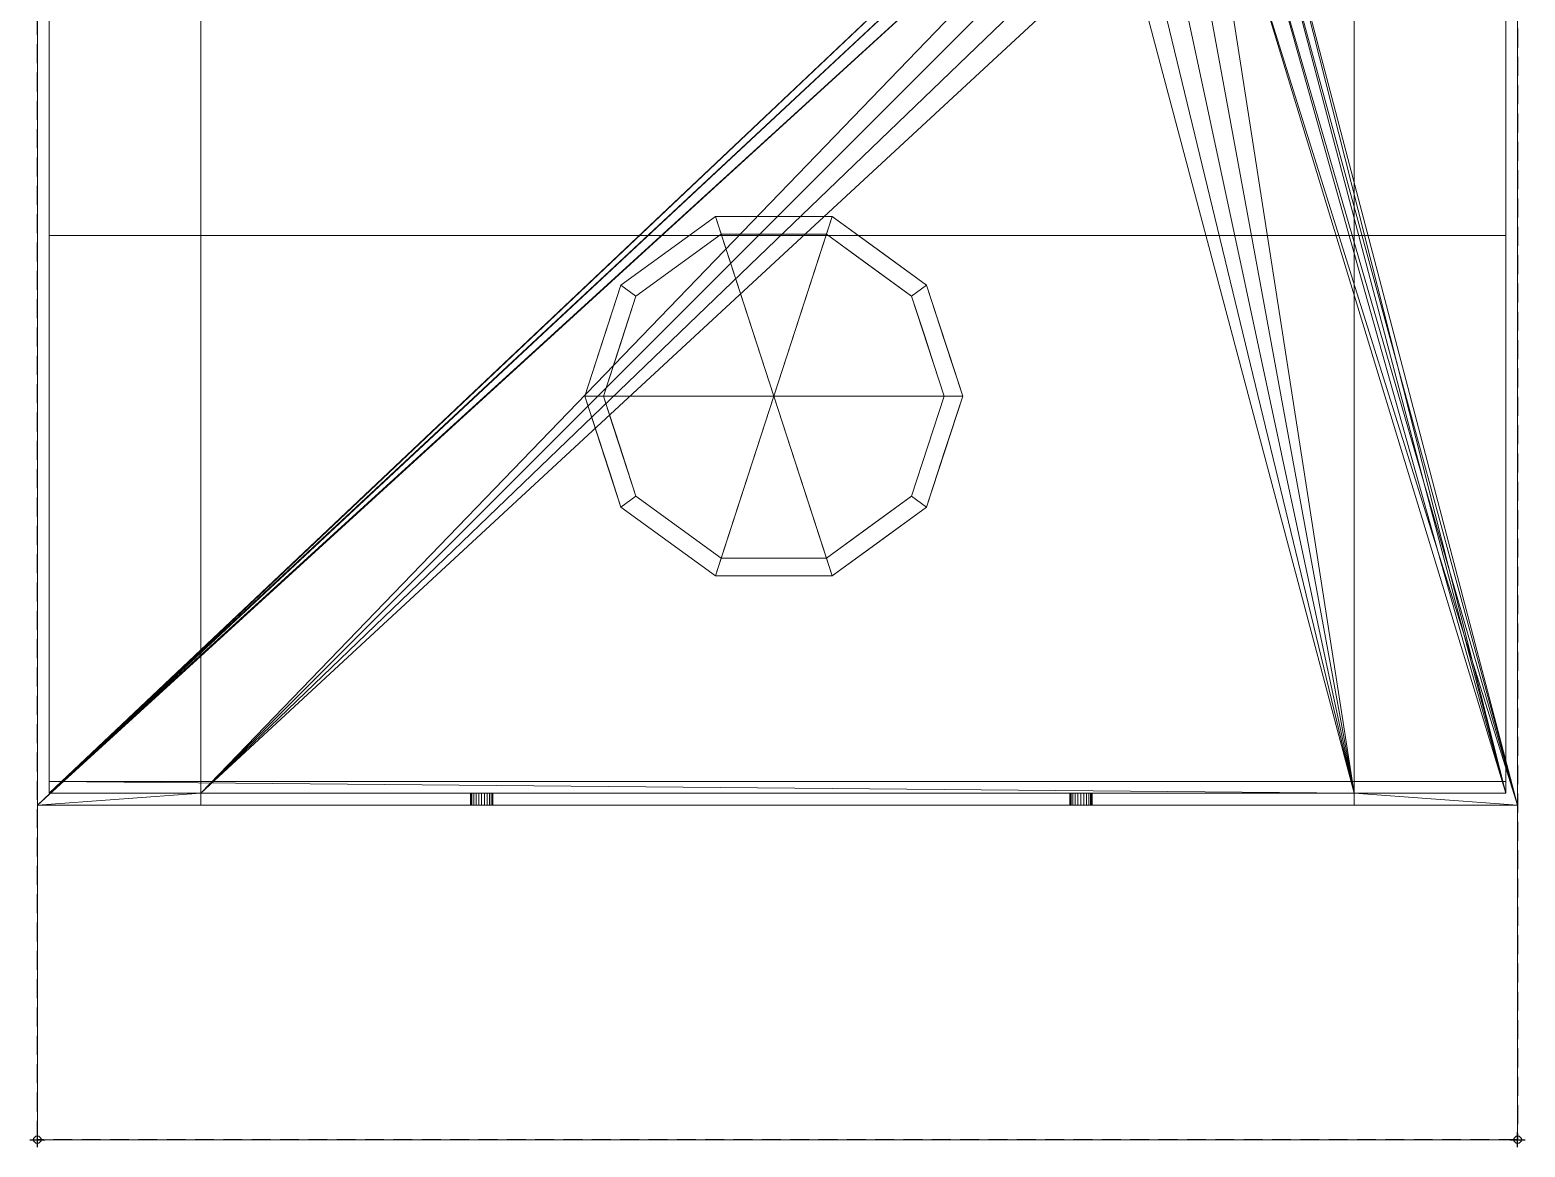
# Model space of a CAD drawing. Header units: millimetres. Extents: x -1 to 200, y -600 to 1.
# Drawn here: x -1 to 200, y -600 to -449.8 of the extents above; entities that cross this region are included whole.
import ezdxf

# ---------------------------------------------------------------- set-up
doc = ezdxf.new("R2010")
doc.units = ezdxf.units.MM
doc.header["$PDMODE"] = 34
doc.linetypes.add('NASCOSTA', pattern=[0.381, 0.254, -0.127])
for name, color, linetype in [('IQ_200_3D', 1, 'Continuous'), ('IQ_204_2D', 7, 'Continuous'), ('IQ_204_3D', 7, 'Continuous'), ('IQ_INS_3D', 3, 'Continuous')]:
    doc.layers.add(name, color=color, linetype=linetype)

msp = doc.modelspace()

# ---------------------------------------------------------------- linework, layer by layer
at = {"layer": 'IQ_204_2D', "linetype": 'NASCOSTA', "ltscale": 10}
for p, q in [((199, 0), (199, -599)), ((0, -599), (0, 0)), ((199, -599), (0, -599))]:
    msp.add_line(p, q, dxfattribs=at)
at = {"layer": 'IQ_INS_3D'}
for p in [(0, -599), (199, -599)]:
    msp.add_point(p, dxfattribs=at)

# ---------------------------------------------------------------- meshes
at = {"layer": 'IQ_200_3D', "lineweight": 5}
mesh = msp.add_polyface(dxfattribs=at)
corners = [(199, 0, 599), (0, 0, 599), (0, -554, 599), (22, -554, 599), (22, -22, 599), (177, -22, 599), (177, -554, 599), (199, -554, 599)]
mesh.append_faces([[corners[k] for k in face] for face in [(4, 1, 2, 3)]], dxfattribs={"vtx0": -1})
mesh.append_faces([[corners[k] for k in face] for face in [(7, 0, 5, 6)]], dxfattribs={"vtx1": -1})
mesh.append_faces([[corners[k] for k in face] for face in [(4, 5, 0, 1)]], dxfattribs={"vtx1": -1, "vtx3": -1})
mesh = msp.add_polyface(dxfattribs=at)
corners = [(0, 0, 599), (0, 0, 149), (0, -554, 149), (0, -554, 599)]
mesh.append_faces([[corners[k] for k in face] for face in [(0, 1, 2, 3)]])
mesh = msp.add_polyface(dxfattribs=at)
corners = [(22, -552.41, 149), (22, -554, 149), (0, -554, 149), (0, 0, 149), (199, 0, 149), (199, -554, 149), (177, -554, 149), (177, -552.41, 149), (165.45, -426.18, 149), (165.02, -422.9, 149), (163.75, -419.83, 149), (161.73, -417.2, 149), (159.1, -415.19, 149), (156.04, -413.92, 149), (152.75, -413.48, 149), (149.46, -413.92, 149), (146.4, -415.19, 149), (143.77, -417.2, 149), (141.75, -419.83, 149), (140.48, -422.9, 149), (140.05, -426.18, 149), (140.48, -429.47, 149), (141.75, -432.53, 149), (143.77, -435.17, 149), (146.4, -437.18, 149), (149.46, -438.45, 149), (152.75, -438.88, 149), (156.04, -438.45, 149), (159.1, -437.18, 149), (161.73, -435.17, 149), (163.75, -432.53, 149), (165.02, -429.47, 149)]
mesh.append_faces([[corners[k] for k in face] for face in [(26, 7, 25), (14, 4, 13), (24, 0, 23), (20, 2, 19), (15, 4, 14)]], dxfattribs={"vtx0": -1, "vtx1": -1})
mesh.append_faces([[corners[k] for k in face] for face in [(5, 7, 28, 29)]], dxfattribs={"vtx0": -1, "vtx1": -1, "vtx3": -1})
mesh.append_faces([[corners[k] for k in face] for face in [(5, 29, 30), (5, 30, 31), (4, 9, 10), (9, 4, 5, 8), (3, 17, 18, 2)]], dxfattribs={"vtx0": -1, "vtx2": -1})
mesh.append_faces([[corners[k] for k in face] for face in [(1, 2, 0)]], dxfattribs={"vtx1": -1})
mesh.append_faces([[corners[k] for k in face] for face in [(26, 27, 7), (27, 28, 7), (31, 8, 5), (10, 11, 4), (12, 13, 4), (11, 12, 4), (22, 23, 0), (21, 22, 0), (16, 17, 3), (18, 19, 2)]], dxfattribs={"vtx1": -1, "vtx2": -1})
mesh.append_faces([[corners[k] for k in face] for face in [(20, 21, 0, 2)]], dxfattribs={"vtx1": -1, "vtx2": -1, "vtx3": -1})
mesh.append_faces([[corners[k] for k in face] for face in [(24, 25, 7, 0), (3, 4, 15, 16)]], dxfattribs={"vtx1": -1, "vtx3": -1})
mesh.append_faces([[corners[k] for k in face] for face in [(5, 6, 7)]], dxfattribs={"vtx2": -1})
mesh = msp.add_polyface(dxfattribs=at)
corners = [(199, -554, 599), (199, -554, 149), (199, 0, 149), (199, 0, 599)]
mesh.append_faces([[corners[k] for k in face] for face in [(0, 1, 2, 3)]])
mesh = msp.add_polyface(dxfattribs=at)
corners = [(177, -22, 597.41), (22, -22, 597.41), (22, -477.41, 597.41), (1.59, -477.41, 597.41), (1.59, -1.59, 597.41), (197.41, -1.59, 597.41), (197.41, -477.41, 597.41), (177, -477.41, 597.41)]
mesh.append_faces([[corners[k] for k in face] for face in [(0, 5, 6, 7)]], dxfattribs={"vtx0": -1})
mesh.append_faces([[corners[k] for k in face] for face in [(3, 4, 1, 2)]], dxfattribs={"vtx1": -1})
mesh.append_faces([[corners[k] for k in face] for face in [(0, 1, 4, 5)]], dxfattribs={"vtx1": -1, "vtx3": -1})
mesh = msp.add_polyface(dxfattribs=at)
corners = [(1.59, -1.59, 194), (1.59, -1.59, 597.41), (1.59, -477.41, 597.41), (1.59, -477.41, 595.82), (1.59, -550.82, 595.82), (1.59, -550.82, 554.24), (1.59, -552.41, 554.24), (1.59, -552.41, 194)]
mesh.append_faces([[corners[k] for k in face] for face in [(7, 5, 6)]], dxfattribs={"vtx0": -1})
mesh.append_faces([[corners[k] for k in face] for face in [(5, 7, 3)]], dxfattribs={"vtx0": -1, "vtx1": -1, "vtx2": -1})
mesh.append_faces([[corners[k] for k in face] for face in [(3, 7, 0, 1)]], dxfattribs={"vtx0": -1, "vtx3": -1})
mesh.append_faces([[corners[k] for k in face] for face in [(4, 5, 3)]], dxfattribs={"vtx1": -1})
mesh.append_faces([[corners[k] for k in face] for face in [(1, 2, 3)]], dxfattribs={"vtx2": -1})
mesh = msp.add_polyface(dxfattribs=at)
corners = [(22, -552.41, 194), (177, -552.41, 194), (197.41, -552.41, 194), (197.41, -1.59, 194), (1.59, -1.59, 194), (1.59, -552.41, 194), (140.05, -426.18, 194), (140.48, -422.9, 194), (141.75, -419.83, 194), (143.77, -417.2, 194), (146.4, -415.19, 194), (149.46, -413.92, 194), (152.75, -413.48, 194), (156.04, -413.92, 194), (159.1, -415.19, 194), (161.73, -417.2, 194), (163.75, -419.83, 194), (165.02, -422.9, 194), (165.45, -426.18, 194), (165.02, -429.47, 194), (163.75, -432.53, 194), (161.73, -435.17, 194), (159.1, -437.18, 194), (156.04, -438.45, 194), (152.75, -438.88, 194), (149.46, -438.45, 194), (146.4, -437.18, 194), (143.77, -435.17, 194), (141.75, -432.53, 194), (140.48, -429.47, 194)]
mesh.append_faces([[corners[k] for k in face] for face in [(17, 3, 16), (19, 2, 18), (13, 3, 12), (29, 0, 28), (26, 1, 25)]], dxfattribs={"vtx0": -1, "vtx1": -1})
mesh.append_faces([[corners[k] for k in face] for face in [(22, 1, 2, 21), (2, 20, 21), (1, 24, 25), (4, 9, 10), (5, 7, 8), (0, 29, 6, 5)]], dxfattribs={"vtx0": -1, "vtx2": -1})
mesh.append_faces([[corners[k] for k in face] for face in [(13, 14, 3), (15, 16, 3), (14, 15, 3), (19, 20, 2), (23, 24, 1), (22, 23, 1), (10, 11, 4), (27, 28, 0), (6, 7, 5)]], dxfattribs={"vtx1": -1, "vtx2": -1})
mesh.append_faces([[corners[k] for k in face] for face in [(2, 3, 17, 18), (11, 12, 3, 4), (8, 9, 4, 5), (0, 1, 26, 27)]], dxfattribs={"vtx1": -1, "vtx3": -1})
mesh = msp.add_polyface(dxfattribs=at)
corners = [(197.41, -1.59, 597.41), (197.41, -1.59, 194), (197.41, -552.41, 194), (197.41, -552.41, 554.24), (197.41, -550.82, 554.24), (197.41, -550.82, 595.82), (197.41, -477.41, 595.82), (197.41, -477.41, 597.41)]
mesh.append_faces([[corners[k] for k in face] for face in [(4, 2, 3)]], dxfattribs={"vtx0": -1})
mesh.append_faces([[corners[k] for k in face] for face in [(2, 4, 6, 1)]], dxfattribs={"vtx0": -1, "vtx1": -1, "vtx2": -1})
mesh.append_faces([[corners[k] for k in face] for face in [(5, 6, 4)]], dxfattribs={"vtx1": -1})
mesh.append_faces([[corners[k] for k in face] for face in [(6, 7, 0, 1)]], dxfattribs={"vtx3": -1})
mesh = msp.add_polyface(dxfattribs=at)
corners = [(22, -22, 599), (22, -554, 599), (22, -554, 149), (22, -552.41, 149), (22, -552.41, 194), (22, -552.41, 554.24), (22, -552.41, 597.41), (22, -477.41, 597.41), (22, -22, 597.41)]
mesh.append_faces([[corners[k] for k in face] for face in [(7, 1, 6)]], dxfattribs={"vtx0": -1, "vtx1": -1})
mesh.append_faces([[corners[k] for k in face] for face in [(0, 1, 7, 8)]], dxfattribs={"vtx1": -1})
mesh.append_faces([[corners[k] for k in face] for face in [(5, 6, 1, 4)]], dxfattribs={"vtx1": -1, "vtx2": -1})
mesh.append_faces([[corners[k] for k in face] for face in [(2, 3, 4, 1)]], dxfattribs={"vtx2": -1})
mesh = msp.add_polyface(dxfattribs=at)
corners = [(177, -554, 599), (177, -22, 599), (177, -22, 597.41), (177, -477.41, 597.41), (177, -552.41, 597.41), (177, -552.41, 554.24), (177, -552.41, 194), (177, -552.41, 149), (177, -554, 149)]
mesh.append_faces([[corners[k] for k in face] for face in [(0, 4, 5, 6)]], dxfattribs={"vtx0": -1, "vtx3": -1})
mesh.append_faces([[corners[k] for k in face] for face in [(8, 0, 6, 7)]], dxfattribs={"vtx1": -1})
mesh.append_faces([[corners[k] for k in face] for face in [(0, 1, 3, 4)]], dxfattribs={"vtx1": -1, "vtx3": -1})
mesh.append_faces([[corners[k] for k in face] for face in [(1, 2, 3)]], dxfattribs={"vtx2": -1})
mesh = msp.add_polyface(dxfattribs=at)
corners = [(1.59, -550.82, 595.82), (1.59, -477.41, 595.82), (197.41, -477.41, 595.82), (197.41, -550.82, 595.82)]
mesh.append_faces([[corners[k] for k in face] for face in [(0, 1, 2, 3)]])
mesh = msp.add_polyface(dxfattribs=at)
corners = [(22, -477.41, 597.41), (177, -477.41, 597.41), (197.41, -477.41, 597.41), (197.41, -477.41, 595.82), (1.59, -477.41, 595.82), (1.59, -477.41, 597.41)]
mesh.append_faces([[corners[k] for k in face] for face in [(1, 2, 3, 4), (4, 5, 0, 1)]], dxfattribs={"vtx3": -1})
mesh = msp.add_polyface(dxfattribs=at)
corners = [(177, -552.41, 597.41), (177, -477.41, 597.41), (22, -477.41, 597.41), (22, -552.41, 597.41)]
mesh.append_faces([[corners[k] for k in face] for face in [(0, 1, 2, 3)]])
mesh = msp.add_polyface(dxfattribs=at)
corners = [(177, -552.41, 554.24), (22, -552.41, 554.24), (1.59, -552.41, 554.24), (1.59, -550.82, 554.24), (197.41, -550.82, 554.24), (197.41, -552.41, 554.24)]
mesh.append_faces([[corners[k] for k in face] for face in [(4, 5, 0, 3), (1, 2, 3, 0)]], dxfattribs={"vtx2": -1})
mesh = msp.add_polyface(dxfattribs=at)
corners = [(1.59, -550.82, 554.24), (1.59, -550.82, 595.82), (197.41, -550.82, 595.82), (197.41, -550.82, 554.24)]
mesh.append_faces([[corners[k] for k in face] for face in [(0, 1, 2, 3)]])
mesh = msp.add_polyface(dxfattribs=at)
corners = [(197.41, -552.41, 194), (177, -552.41, 194), (177, -552.41, 554.24), (197.41, -552.41, 554.24), (22, -552.41, 194), (1.59, -552.41, 194), (1.59, -552.41, 554.24), (22, -552.41, 554.24)]
mesh.append_faces([[corners[k] for k in face] for face in [(1, 2, 3, 0), (5, 6, 7, 4)]])
mesh = msp.add_polyface(dxfattribs=at)
corners = [(177, -552.41, 149), (177, -552.41, 194), (22, -552.41, 194), (22, -552.41, 149)]
mesh.append_faces([[corners[k] for k in face] for face in [(0, 1, 2, 3)]])
mesh = msp.add_polyface(dxfattribs=at)
corners = [(22, -552.41, 597.41), (22, -552.41, 554.24), (177, -552.41, 554.24), (177, -552.41, 597.41)]
mesh.append_faces([[corners[k] for k in face] for face in [(0, 1, 2, 3)]])
mesh = msp.add_polyface(dxfattribs=at)
corners = [(59.72, -552.41, 573.03), (59.33, -552.41, 573.08), (58.97, -552.41, 573.23), (58.66, -552.41, 573.47), (58.42, -552.41, 573.78), (58.27, -552.41, 574.14), (58.22, -552.41, 574.53), (58.27, -552.41, 574.92), (58.42, -552.41, 575.28), (58.66, -552.41, 575.59), (58.97, -552.41, 575.83), (59.33, -552.41, 575.98), (59.72, -552.41, 576.03), (60.11, -552.41, 575.98), (60.47, -552.41, 575.83), (60.78, -552.41, 575.59), (61.02, -552.41, 575.28), (61.17, -552.41, 574.92), (61.22, -552.41, 574.53), (61.17, -552.41, 574.14), (61.02, -552.41, 573.78), (60.78, -552.41, 573.47), (60.47, -552.41, 573.23), (60.11, -552.41, 573.08), (140.28, -552.41, 573.03), (139.89, -552.41, 573.08), (139.53, -552.41, 573.23), (139.22, -552.41, 573.47), (138.98, -552.41, 573.78), (138.83, -552.41, 574.14), (138.78, -552.41, 574.53), (138.83, -552.41, 574.92), (138.98, -552.41, 575.28), (139.22, -552.41, 575.59), (139.53, -552.41, 575.83), (139.89, -552.41, 575.98), (140.28, -552.41, 576.03), (140.67, -552.41, 575.98), (141.03, -552.41, 575.83), (141.34, -552.41, 575.59), (141.58, -552.41, 575.28), (141.73, -552.41, 574.92), (141.78, -552.41, 574.53), (141.73, -552.41, 574.14), (141.58, -552.41, 573.78), (141.34, -552.41, 573.47), (141.03, -552.41, 573.23), (140.67, -552.41, 573.08)]
mesh.append_faces([[corners[k] for k in face] for face in [(4, 2, 3), (16, 14, 15), (30, 28, 29), (24, 46, 47), (38, 36, 37)]], dxfattribs={"vtx0": -1})
mesh.append_faces([[corners[k] for k in face] for face in [(0, 4, 22, 23), (40, 36, 38, 39)]], dxfattribs={"vtx0": -1, "vtx1": -1})
mesh.append_faces([[corners[k] for k in face] for face in [(46, 28, 40)]], dxfattribs={"vtx0": -1, "vtx1": -1, "vtx2": -1})
mesh.append_faces([[corners[k] for k in face] for face in [(4, 10, 16, 22), (40, 28, 34, 36)]], dxfattribs={"vtx0": -1, "vtx1": -1, "vtx2": -1, "vtx3": -1})
mesh.append_faces([[corners[k] for k in face] for face in [(16, 21, 22)]], dxfattribs={"vtx0": -1, "vtx2": -1})
mesh.append_faces([[corners[k] for k in face] for face in [(30, 33, 34, 28)]], dxfattribs={"vtx0": -1, "vtx2": -1, "vtx3": -1})
mesh.append_faces([[corners[k] for k in face] for face in [(43, 44, 42)]], dxfattribs={"vtx1": -1})
mesh.append_faces([[corners[k] for k in face] for face in [(45, 46, 42, 44)]], dxfattribs={"vtx1": -1, "vtx2": -1})
mesh.append_faces([[corners[k] for k in face] for face in [(6, 7, 10, 4)]], dxfattribs={"vtx1": -1, "vtx2": -1, "vtx3": -1})
mesh.append_faces([[corners[k] for k in face] for face in [(4, 5, 6), (19, 20, 21, 18), (34, 35, 36)]], dxfattribs={"vtx2": -1})
mesh.append_faces([[corners[k] for k in face] for face in [(0, 1, 2, 4), (10, 11, 12, 16), (12, 13, 14, 16), (16, 17, 18, 21), (26, 27, 28, 46), (24, 25, 26, 46), (40, 41, 42, 46)]], dxfattribs={"vtx2": -1, "vtx3": -1})
mesh.append_faces([[corners[k] for k in face] for face in [(7, 8, 9, 10), (30, 31, 32, 33)]], dxfattribs={"vtx3": -1})
mesh = msp.add_polyface(dxfattribs=at)
corners = [(59.72, -554, 573.03), (59.33, -554, 573.08), (58.97, -554, 573.23), (58.66, -554, 573.47), (58.42, -554, 573.78), (58.27, -554, 574.14), (58.22, -554, 574.53), (58.27, -554, 574.92), (58.42, -554, 575.28), (58.66, -554, 575.59), (58.97, -554, 575.83), (59.33, -554, 575.98), (59.72, -554, 576.03), (59.72, -552.41, 576.03), (59.33, -552.41, 575.98), (58.97, -552.41, 575.83), (58.66, -552.41, 575.59), (58.42, -552.41, 575.28), (58.27, -552.41, 574.92), (58.22, -552.41, 574.53), (58.27, -552.41, 574.14), (58.42, -552.41, 573.78), (58.66, -552.41, 573.47), (58.97, -552.41, 573.23), (59.33, -552.41, 573.08), (59.72, -552.41, 573.03)]
mesh.append_faces([[corners[k] for k in face] for face in [(13, 14, 11, 12), (0, 1, 24, 25)]], dxfattribs={"vtx1": -1})
mesh.append_faces([[corners[k] for k in face] for face in [(14, 15, 10, 11), (16, 17, 8, 9), (15, 16, 9, 10), (17, 18, 7, 8), (6, 7, 18, 19), (19, 20, 5, 6), (20, 21, 4, 5), (22, 23, 2, 3), (21, 22, 3, 4), (23, 24, 1, 2)]], dxfattribs={"vtx1": -1, "vtx3": -1})
mesh = msp.add_polyface(dxfattribs=at)
corners = [(59.72, -554, 576.03), (60.11, -554, 575.98), (60.47, -554, 575.83), (60.78, -554, 575.59), (61.02, -554, 575.28), (61.17, -554, 574.92), (61.22, -554, 574.53), (61.17, -554, 574.14), (61.02, -554, 573.78), (60.78, -554, 573.47), (60.47, -554, 573.23), (60.11, -554, 573.08), (59.72, -554, 573.03), (59.72, -552.41, 573.03), (60.11, -552.41, 573.08), (60.47, -552.41, 573.23), (60.78, -552.41, 573.47), (61.02, -552.41, 573.78), (61.17, -552.41, 574.14), (61.22, -552.41, 574.53), (61.17, -552.41, 574.92), (61.02, -552.41, 575.28), (60.78, -552.41, 575.59), (60.47, -552.41, 575.83), (60.11, -552.41, 575.98), (59.72, -552.41, 576.03)]
mesh.append_faces([[corners[k] for k in face] for face in [(13, 14, 11, 12), (0, 1, 24, 25)]], dxfattribs={"vtx1": -1})
mesh.append_faces([[corners[k] for k in face] for face in [(14, 15, 10, 11), (16, 17, 8, 9), (15, 16, 9, 10), (17, 18, 7, 8), (6, 7, 18, 19), (19, 20, 5, 6), (20, 21, 4, 5), (22, 23, 2, 3), (21, 22, 3, 4), (23, 24, 1, 2)]], dxfattribs={"vtx1": -1, "vtx3": -1})
mesh = msp.add_polyface(dxfattribs=at)
corners = [(140.28, -554, 573.03), (139.89, -554, 573.08), (139.53, -554, 573.23), (139.22, -554, 573.47), (138.98, -554, 573.78), (138.83, -554, 574.14), (138.78, -554, 574.53), (138.83, -554, 574.92), (138.98, -554, 575.28), (139.22, -554, 575.59), (139.53, -554, 575.83), (139.89, -554, 575.98), (140.28, -554, 576.03), (140.28, -552.41, 576.03), (139.89, -552.41, 575.98), (139.53, -552.41, 575.83), (139.22, -552.41, 575.59), (138.98, -552.41, 575.28), (138.83, -552.41, 574.92), (138.78, -552.41, 574.53), (138.83, -552.41, 574.14), (138.98, -552.41, 573.78), (139.22, -552.41, 573.47), (139.53, -552.41, 573.23), (139.89, -552.41, 573.08), (140.28, -552.41, 573.03)]
mesh.append_faces([[corners[k] for k in face] for face in [(13, 14, 11, 12), (0, 1, 24, 25)]], dxfattribs={"vtx1": -1})
mesh.append_faces([[corners[k] for k in face] for face in [(14, 15, 10, 11), (16, 17, 8, 9), (15, 16, 9, 10), (17, 18, 7, 8), (6, 7, 18, 19), (19, 20, 5, 6), (20, 21, 4, 5), (22, 23, 2, 3), (21, 22, 3, 4), (23, 24, 1, 2)]], dxfattribs={"vtx1": -1, "vtx3": -1})
mesh = msp.add_polyface(dxfattribs=at)
corners = [(140.28, -554, 576.03), (140.67, -554, 575.98), (141.03, -554, 575.83), (141.34, -554, 575.59), (141.58, -554, 575.28), (141.73, -554, 574.92), (141.78, -554, 574.53), (141.73, -554, 574.14), (141.58, -554, 573.78), (141.34, -554, 573.47), (141.03, -554, 573.23), (140.67, -554, 573.08), (140.28, -554, 573.03), (140.28, -552.41, 573.03), (140.67, -552.41, 573.08), (141.03, -552.41, 573.23), (141.34, -552.41, 573.47), (141.58, -552.41, 573.78), (141.73, -552.41, 574.14), (141.78, -552.41, 574.53), (141.73, -552.41, 574.92), (141.58, -552.41, 575.28), (141.34, -552.41, 575.59), (141.03, -552.41, 575.83), (140.67, -552.41, 575.98), (140.28, -552.41, 576.03)]
mesh.append_faces([[corners[k] for k in face] for face in [(13, 14, 11, 12), (0, 1, 24, 25)]], dxfattribs={"vtx1": -1})
mesh.append_faces([[corners[k] for k in face] for face in [(14, 15, 10, 11), (16, 17, 8, 9), (15, 16, 9, 10), (17, 18, 7, 8), (6, 7, 18, 19), (19, 20, 5, 6), (20, 21, 4, 5), (22, 23, 2, 3), (21, 22, 3, 4), (23, 24, 1, 2)]], dxfattribs={"vtx1": -1, "vtx3": -1})
mesh = msp.add_polyface(dxfattribs=at)
corners = [(0, -554, 599), (0, -599, 599), (199, -599, 599), (199, -554, 599)]
mesh.append_faces([[corners[k] for k in face] for face in [(0, 1, 2, 3)]])
mesh = msp.add_polyface(dxfattribs=at)
corners = [(199, -599, 149), (0, -599, 149), (0, -554, 149), (199, -554, 149)]
mesh.append_faces([[corners[k] for k in face] for face in [(0, 1, 2, 3)]])
mesh = msp.add_polyface(dxfattribs=at)
corners = [(199, -554, 599), (199, -554, 149), (0, -554, 149), (0, -554, 599)]
mesh.append_faces([[corners[k] for k in face] for face in [(0, 1, 2, 3)]])
mesh = msp.add_polyface(dxfattribs=at)
corners = [(0, -554, 599), (0, -554, 149), (0, -599, 149), (0, -599, 599)]
mesh.append_faces([[corners[k] for k in face] for face in [(0, 1, 2, 3)]])
mesh = msp.add_polyface(dxfattribs=at)
corners = [(22, -554, 599), (0, -554, 599), (0, -554, 149), (22, -554, 149), (199, -554, 599), (177, -554, 599), (177, -554, 149), (199, -554, 149)]
mesh.append_faces([[corners[k] for k in face] for face in [(0, 1, 2, 3), (4, 5, 6, 7)]])
mesh = msp.add_polyface(dxfattribs=at)
corners = [(59.72, -554, 573.03), (60.11, -554, 573.08), (60.47, -554, 573.23), (60.78, -554, 573.47), (61.02, -554, 573.78), (61.17, -554, 574.14), (61.22, -554, 574.53), (61.17, -554, 574.92), (61.02, -554, 575.28), (60.78, -554, 575.59), (60.47, -554, 575.83), (60.11, -554, 575.98), (59.72, -554, 576.03), (59.33, -554, 575.98), (58.97, -554, 575.83), (58.66, -554, 575.59), (58.42, -554, 575.28), (58.27, -554, 574.92), (58.22, -554, 574.53), (58.27, -554, 574.14), (58.42, -554, 573.78), (58.66, -554, 573.47), (58.97, -554, 573.23), (59.33, -554, 573.08), (140.28, -554, 573.03), (140.67, -554, 573.08), (141.03, -554, 573.23), (141.34, -554, 573.47), (141.58, -554, 573.78), (141.73, -554, 574.14), (141.78, -554, 574.53), (141.73, -554, 574.92), (141.58, -554, 575.28), (141.34, -554, 575.59), (141.03, -554, 575.83), (140.67, -554, 575.98), (140.28, -554, 576.03), (139.89, -554, 575.98), (139.53, -554, 575.83), (139.22, -554, 575.59), (138.98, -554, 575.28), (138.83, -554, 574.92), (138.78, -554, 574.53), (138.83, -554, 574.14), (138.98, -554, 573.78), (139.22, -554, 573.47), (139.53, -554, 573.23), (139.89, -554, 573.08)]
mesh.append_faces([[corners[k] for k in face] for face in [(10, 8, 9), (17, 15, 16), (22, 20, 21), (14, 12, 13), (34, 32, 33), (24, 46, 47), (38, 36, 37)]], dxfattribs={"vtx0": -1})
mesh.append_faces([[corners[k] for k in face] for face in [(20, 14, 18, 19)]], dxfattribs={"vtx0": -1, "vtx1": -1})
mesh.append_faces([[corners[k] for k in face] for face in [(44, 26, 32)]], dxfattribs={"vtx0": -1, "vtx1": -1, "vtx2": -1})
mesh.append_faces([[corners[k] for k in face] for face in [(8, 12, 14, 20), (32, 36, 38, 44)]], dxfattribs={"vtx0": -1, "vtx1": -1, "vtx2": -1, "vtx3": -1})
mesh.append_faces([[corners[k] for k in face] for face in [(8, 20, 2, 3)]], dxfattribs={"vtx0": -1, "vtx1": -1, "vtx3": -1})
mesh.append_faces([[corners[k] for k in face] for face in [(30, 26, 27)]], dxfattribs={"vtx0": -1, "vtx2": -1})
mesh.append_faces([[corners[k] for k in face] for face in [(38, 39, 42, 44)]], dxfattribs={"vtx1": -1, "vtx2": -1, "vtx3": -1})
mesh.append_faces([[corners[k] for k in face] for face in [(14, 15, 17, 18)]], dxfattribs={"vtx1": -1, "vtx3": -1})
mesh.append_faces([[corners[k] for k in face] for face in [(28, 29, 30, 27), (40, 41, 42, 39), (42, 43, 44)]], dxfattribs={"vtx2": -1})
mesh.append_faces([[corners[k] for k in face] for face in [(6, 7, 8, 3), (10, 11, 12, 8), (0, 1, 2, 20), (22, 23, 0, 20), (30, 31, 32, 26), (34, 35, 36, 32), (24, 25, 26, 46), (44, 45, 46, 26)]], dxfattribs={"vtx2": -1, "vtx3": -1})
mesh.append_faces([[corners[k] for k in face] for face in [(3, 4, 5, 6)]], dxfattribs={"vtx3": -1})
mesh = msp.add_polyface(dxfattribs=at)
corners = [(199, -599, 599), (199, -599, 149), (199, -554, 149), (199, -554, 599)]
mesh.append_faces([[corners[k] for k in face] for face in [(0, 1, 2, 3)]])
mesh = msp.add_polyface(dxfattribs=at)
corners = [(0, -599, 599), (0, -599, 149), (199, -599, 149), (199, -599, 599)]
mesh.append_faces([[corners[k] for k in face] for face in [(0, 1, 2, 3)]])
at = {"layer": 'IQ_204_3D', "lineweight": 5}
mesh = msp.add_polyface(dxfattribs=at)
corners = [(124.4, -499, 149), (119.55, -484.07, 149), (106.85, -474.84, 149), (91.15, -474.84, 149), (78.45, -484.07, 149), (73.6, -499, 149), (99, -499, 149)]
mesh.append_faces([[corners[k] for k in face] for face in [(1, 2, 6, 0)]], dxfattribs={"vtx1": -1})
mesh.append_faces([[corners[k] for k in face] for face in [(2, 3, 6)]], dxfattribs={"vtx1": -1, "vtx2": -1})
mesh.append_faces([[corners[k] for k in face] for face in [(4, 5, 6, 3)]], dxfattribs={"vtx2": -1})
mesh = msp.add_polyface(dxfattribs=at)
corners = [(124.4, -499, 19.05), (119.55, -484.07, 19.05), (106.85, -474.84, 19.05), (91.15, -474.84, 19.05), (78.45, -484.07, 19.05), (73.6, -499, 19.05), (73.6, -499, 149), (78.45, -484.07, 149), (91.15, -474.84, 149), (106.85, -474.84, 149), (119.55, -484.07, 149), (124.4, -499, 149), (84.8, -479.46, 149), (84.8, -479.46, 19.05), (76.03, -491.54, 19.05), (76.03, -491.54, 149), (99, -474.84, 19.05), (99, -474.84, 149), (113.2, -479.46, 19.05), (113.2, -479.46, 149), (122.58, -493.38, 19.05), (121.97, -491.54, 149), (121.06, -488.73, 19.05)]
mesh.append_faces([[corners[k] for k in face] for face in [(11, 20, 21), (21, 22, 10)]], dxfattribs={"vtx0": -1, "vtx1": -1})
mesh.append_faces([[corners[k] for k in face] for face in [(13, 12, 8, 3), (21, 20, 22), (7, 4, 14, 15), (4, 7, 12, 13), (18, 19, 10, 1), (19, 18, 2, 9), (9, 2, 16)]], dxfattribs={"vtx0": -1, "vtx2": -1})
mesh.append_faces([[corners[k] for k in face] for face in [(6, 15, 14, 5)]], dxfattribs={"vtx1": -1})
mesh.append_faces([[corners[k] for k in face] for face in [(8, 17, 3), (22, 1, 10)]], dxfattribs={"vtx1": -1, "vtx2": -1})
mesh.append_faces([[corners[k] for k in face] for face in [(17, 9, 16, 3)]], dxfattribs={"vtx1": -1, "vtx3": -1})
mesh.append_faces([[corners[k] for k in face] for face in [(11, 0, 20)]], dxfattribs={"vtx2": -1})
mesh = msp.add_polyface(dxfattribs=at)
corners = [(121.9, -499, 19.05), (117.53, -485.54, 19.05), (106.08, -477.22, 19.05), (91.92, -477.22, 19.05), (80.47, -485.54, 19.05), (76.1, -499, 19.05), (73.6, -499, 19.05), (78.45, -484.07, 19.05), (91.15, -474.84, 19.05), (106.85, -474.84, 19.05), (119.55, -484.07, 19.05), (124.4, -499, 19.05)]
mesh.append_faces([[corners[k] for k in face] for face in [(7, 4, 5, 6)]], dxfattribs={"vtx0": -1})
mesh.append_faces([[corners[k] for k in face] for face in [(9, 2, 3, 8), (8, 3, 4, 7)]], dxfattribs={"vtx0": -1, "vtx2": -1})
mesh.append_faces([[corners[k] for k in face] for face in [(9, 10, 1, 2)]], dxfattribs={"vtx1": -1, "vtx3": -1})
mesh.append_faces([[corners[k] for k in face] for face in [(10, 11, 0, 1)]], dxfattribs={"vtx3": -1})
mesh = msp.add_polyface(dxfattribs=at)
corners = [(121.9, -499, 0), (117.53, -485.54, 0), (106.08, -477.22, 0), (91.92, -477.22, 0), (80.47, -485.54, 0), (76.1, -499, 0), (76.1, -499, 19.05), (80.47, -485.54, 19.05), (91.92, -477.22, 19.05), (106.08, -477.22, 19.05), (117.53, -485.54, 19.05), (121.9, -499, 19.05), (86.2, -481.38, 0), (86.2, -481.38, 19.05), (78.29, -492.27, 19.05), (78.29, -492.27, 0), (99, -477.22, 0), (99, -477.22, 19.05), (111.8, -481.38, 19.05), (111.8, -481.38, 0), (119.24, -490.8, 0), (119.71, -492.27, 19.05), (120.57, -494.9, 0)]
mesh.append_faces([[corners[k] for k in face] for face in [(22, 11, 0)]], dxfattribs={"vtx0": -1})
mesh.append_faces([[corners[k] for k in face] for face in [(11, 22, 21)]], dxfattribs={"vtx0": -1, "vtx1": -1})
mesh.append_faces([[corners[k] for k in face] for face in [(20, 10, 21), (10, 20, 1)]], dxfattribs={"vtx0": -1, "vtx2": -1})
mesh.append_faces([[corners[k] for k in face] for face in [(22, 20, 21)]], dxfattribs={"vtx1": -1, "vtx2": -1})
mesh.append_faces([[corners[k] for k in face] for face in [(14, 7, 4, 15), (16, 3, 8, 17), (13, 8, 3, 12), (7, 13, 12, 4), (2, 16, 17, 9), (19, 2, 9, 18), (1, 19, 18, 10)]], dxfattribs={"vtx1": -1, "vtx3": -1})
mesh.append_faces([[corners[k] for k in face] for face in [(15, 5, 6, 14)]], dxfattribs={"vtx3": -1})
mesh = msp.add_polyface(dxfattribs=at)
corners = [(99, -499, 0), (76.1, -499, 0), (80.47, -485.54, 0), (91.92, -477.22, 0), (106.08, -477.22, 0), (117.53, -485.54, 0), (121.9, -499, 0)]
mesh.append_faces([[corners[k] for k in face] for face in [(0, 4, 5, 6)]], dxfattribs={"vtx0": -1})
mesh.append_faces([[corners[k] for k in face] for face in [(0, 3, 4)]], dxfattribs={"vtx0": -1, "vtx2": -1})
mesh.append_faces([[corners[k] for k in face] for face in [(0, 1, 2, 3)]], dxfattribs={"vtx3": -1})
mesh = msp.add_polyface(dxfattribs=at)
corners = [(73.6, -499, 149), (78.45, -513.93, 149), (91.15, -523.16, 149), (106.85, -523.16, 149), (119.55, -513.93, 149), (124.4, -499, 149), (99, -499, 149)]
mesh.append_faces([[corners[k] for k in face] for face in [(3, 6, 2)]], dxfattribs={"vtx0": -1, "vtx1": -1})
mesh.append_faces([[corners[k] for k in face] for face in [(1, 2, 6, 0)]], dxfattribs={"vtx1": -1})
mesh.append_faces([[corners[k] for k in face] for face in [(4, 5, 6, 3)]], dxfattribs={"vtx2": -1})
mesh = msp.add_polyface(dxfattribs=at)
corners = [(73.6, -499, 19.05), (78.45, -513.93, 19.05), (91.15, -523.16, 19.05), (106.85, -523.16, 19.05), (119.55, -513.93, 19.05), (124.4, -499, 19.05), (124.4, -499, 149), (119.55, -513.93, 149), (106.85, -523.16, 149), (91.15, -523.16, 149), (78.45, -513.93, 149), (73.6, -499, 149), (122.58, -504.62, 149), (121.97, -506.46, 19.05), (113.2, -518.54, 19.05), (113.2, -518.54, 149), (99, -523.16, 19.05), (99, -523.16, 149), (84.8, -518.54, 19.05), (84.8, -518.54, 149), (75.42, -504.62, 19.05), (76.03, -506.46, 149), (121.06, -509.27, 149), (76.94, -509.27, 19.05)]
mesh.append_faces([[corners[k] for k in face] for face in [(5, 12, 13), (11, 20, 21), (21, 23, 10)]], dxfattribs={"vtx0": -1, "vtx1": -1})
mesh.append_faces([[corners[k] for k in face] for face in [(22, 4, 13), (21, 20, 23), (13, 12, 22), (14, 15, 8, 3), (4, 7, 15, 14), (18, 19, 10, 1), (19, 18, 2, 9), (9, 2, 16)]], dxfattribs={"vtx0": -1, "vtx2": -1})
mesh.append_faces([[corners[k] for k in face] for face in [(22, 7, 4), (8, 17, 3), (23, 1, 10)]], dxfattribs={"vtx1": -1, "vtx2": -1})
mesh.append_faces([[corners[k] for k in face] for face in [(17, 9, 16, 3)]], dxfattribs={"vtx1": -1, "vtx3": -1})
mesh.append_faces([[corners[k] for k in face] for face in [(5, 6, 12), (11, 0, 20)]], dxfattribs={"vtx2": -1})
mesh = msp.add_polyface(dxfattribs=at)
corners = [(76.1, -499, 19.05), (80.47, -512.46, 19.05), (91.92, -520.78, 19.05), (106.08, -520.78, 19.05), (117.53, -512.46, 19.05), (121.9, -499, 19.05), (124.4, -499, 19.05), (119.55, -513.93, 19.05), (106.85, -523.16, 19.05), (91.15, -523.16, 19.05), (78.45, -513.93, 19.05), (73.6, -499, 19.05)]
mesh.append_faces([[corners[k] for k in face] for face in [(4, 7, 8, 3)]], dxfattribs={"vtx0": -1, "vtx2": -1})
mesh.append_faces([[corners[k] for k in face] for face in [(0, 1, 10, 11)]], dxfattribs={"vtx1": -1})
mesh.append_faces([[corners[k] for k in face] for face in [(2, 3, 8, 9), (1, 2, 9, 10)]], dxfattribs={"vtx1": -1, "vtx3": -1})
mesh.append_faces([[corners[k] for k in face] for face in [(5, 6, 7, 4)]], dxfattribs={"vtx2": -1})
mesh = msp.add_polyface(dxfattribs=at)
corners = [(76.1, -499, 0), (80.47, -512.46, 0), (91.92, -520.78, 0), (106.08, -520.78, 0), (117.53, -512.46, 0), (121.9, -499, 0), (121.9, -499, 19.05), (117.53, -512.46, 19.05), (106.08, -520.78, 19.05), (91.92, -520.78, 19.05), (80.47, -512.46, 19.05), (76.1, -499, 19.05), (111.8, -516.62, 0), (111.8, -516.62, 19.05), (119.71, -505.73, 19.05), (119.71, -505.73, 0), (99, -520.78, 0), (99, -520.78, 19.05), (78.76, -507.2, 19.05), (78.29, -505.73, 0), (86.2, -516.62, 19.05), (86.2, -516.62, 0), (77.43, -503.1, 19.05)]
mesh.append_faces([[corners[k] for k in face] for face in [(1, 18, 19), (19, 22, 0), (18, 1, 10)]], dxfattribs={"vtx0": -1, "vtx1": -1})
mesh.append_faces([[corners[k] for k in face] for face in [(19, 18, 22)]], dxfattribs={"vtx0": -1, "vtx2": -1})
mesh.append_faces([[corners[k] for k in face] for face in [(3, 12, 13, 8), (14, 7, 4, 15), (7, 13, 12, 4), (16, 3, 8, 17), (2, 16, 17, 9), (21, 2, 9, 20), (1, 21, 20, 10)]], dxfattribs={"vtx1": -1, "vtx3": -1})
mesh.append_faces([[corners[k] for k in face] for face in [(22, 11, 0)]], dxfattribs={"vtx2": -1})
mesh.append_faces([[corners[k] for k in face] for face in [(15, 5, 6, 14)]], dxfattribs={"vtx3": -1})
mesh = msp.add_polyface(dxfattribs=at)
corners = [(99, -499, 0), (121.9, -499, 0), (117.53, -512.46, 0), (106.08, -520.78, 0), (91.92, -520.78, 0), (80.47, -512.46, 0), (76.1, -499, 0)]
mesh.append_faces([[corners[k] for k in face] for face in [(0, 4, 5, 6)]], dxfattribs={"vtx0": -1})
mesh.append_faces([[corners[k] for k in face] for face in [(4, 0, 3)]], dxfattribs={"vtx0": -1, "vtx1": -1})
mesh.append_faces([[corners[k] for k in face] for face in [(0, 1, 2, 3)]], dxfattribs={"vtx3": -1})

doc.saveas('drawing.dxf')
